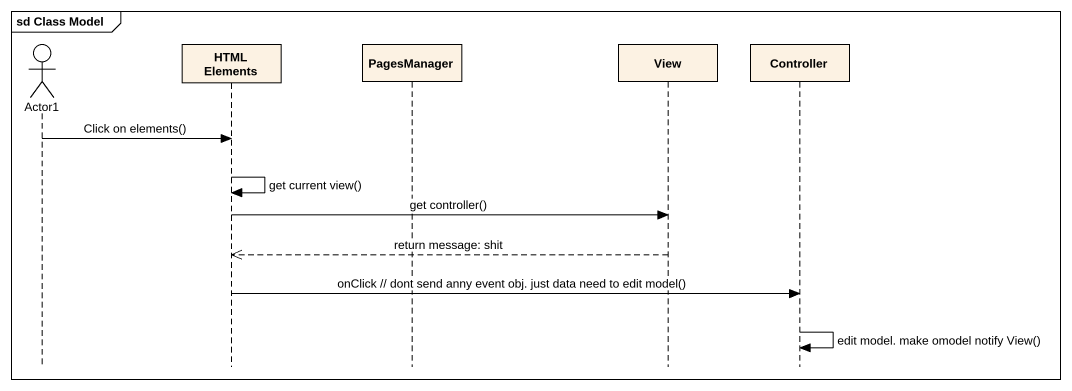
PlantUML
@startuml
mainframe sd Class Model
hide footbox
actor Actor1
participant "HTML Elements" as HTML_Elements
participant PagesManager
participant View
participant Controller

Actor1 -> HTML_Elements : Click on elements()
HTML_Elements -> HTML_Elements : get current view()
HTML_Elements -> View : get controller()
View -->> HTML_Elements : return message: shit
HTML_Elements -> Controller : onClick // dont send anny event obj. just data need to edit model()
Controller -> Controller : edit model. make omodel notify View()
@enduml
